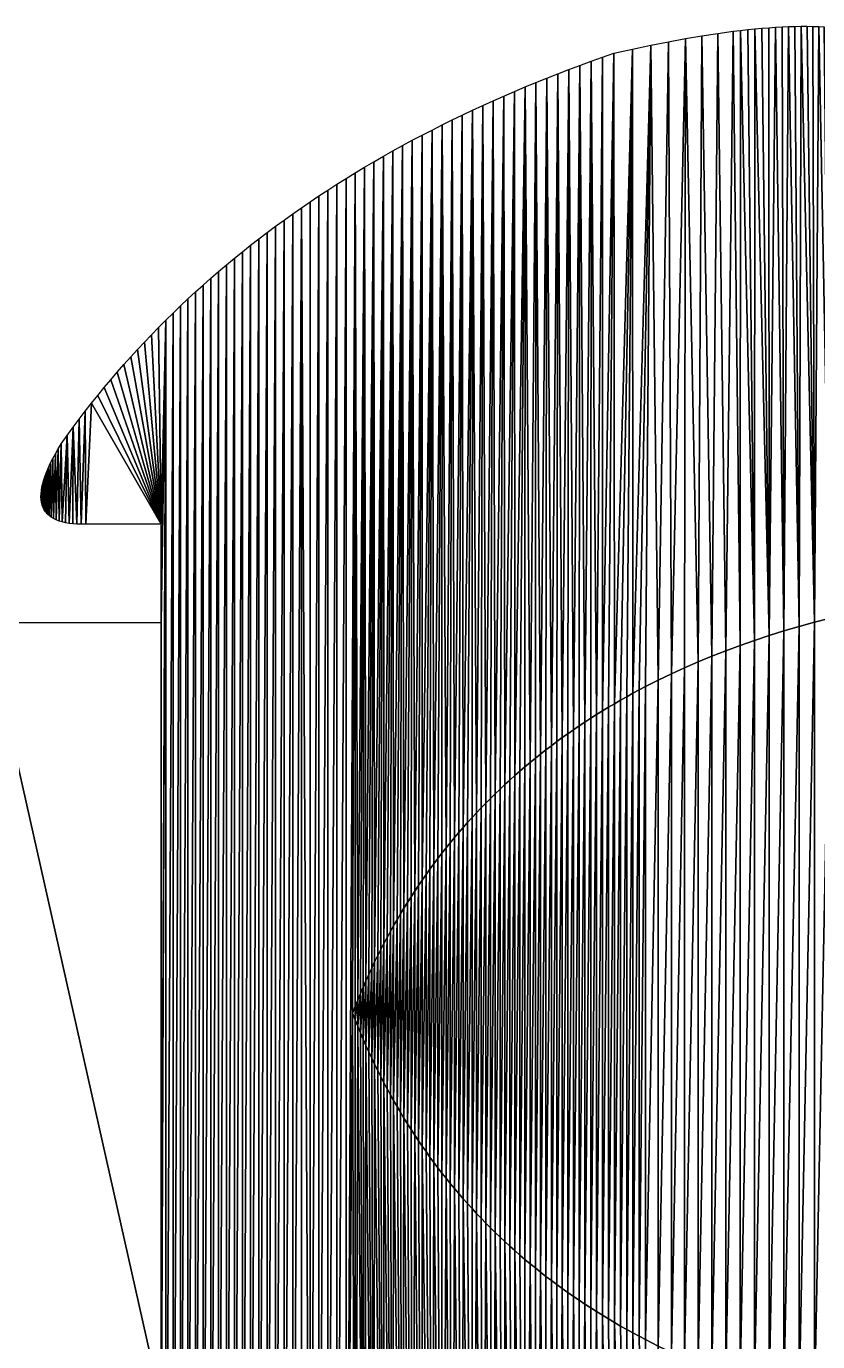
# Model space of a CAD drawing. Extents: x 10 to 917, y 10 to 841.
# Drawn here: x 538 to 589, y 52.4 to 137.1 of the extents above; entities that cross this region are included whole.
import ezdxf

# ---------------------------------------------------------------- set-up
doc = ezdxf.new("R2010")
doc.units = 0
doc.header["$MEASUREMENT"] = 0
doc.layers.get('0').update_dxf_attribs({"linetype": 'CONTINUOUS'})

msp = doc.modelspace()

# ---------------------------------------------------------------- linework, layer by layer
for p, q in [((580.477, 136.353), (581.537, 136.532)), ((581.537, 136.532), (582.561, 136.687)), ((582.561, 136.687), (583.548, 136.82)), ((583.548, 136.82), (584.028, 136.878)), ((584.028, 136.878), (584.499, 136.931)), ((584.499, 136.931), (584.96, 136.977)), ((584.96, 136.977), (585.412, 137.018)), ((585.412, 137.018), (585.855, 137.053)), ((585.855, 137.053), (586.289, 137.082)), ((586.289, 137.082), (586.714, 137.106)), ((586.714, 137.106), (587.13, 137.124)), ((587.13, 137.124), (587.536, 137.136)), ((587.536, 137.136), (587.933, 137.142)), ((587.933, 137.142), (588.322, 137.143)), ((588.322, 137.143), (588.701, 137.138)), ((588.701, 137.138), (589.07, 137.128)), ((575.868, 135.409), (577.075, 135.68)), ((577.075, 135.68), (578.246, 135.927)), ((578.246, 135.927), (579.38, 136.151)), ((579.38, 136.151), (580.477, 136.353)), ((573.681, 134.628), (574.404, 134.893)), ((574.404, 134.893), (575.133, 135.153)), ((575.133, 135.153), (575.868, 135.409)), ((571.545, 133.807), (572.252, 134.085)), ((572.252, 134.085), (572.964, 134.359)), ((572.964, 134.359), (573.681, 134.628)), ((569.46, 132.947), (570.15, 133.238)), ((570.15, 133.238), (570.845, 133.525)), ((570.845, 133.525), (571.545, 133.807)), ((567.426, 132.048), (568.098, 132.352)), ((568.098, 132.352), (568.776, 132.652)), ((568.776, 132.652), (569.46, 132.947)), ((565.443, 131.11), (566.098, 131.427)), ((566.098, 131.427), (566.759, 131.74)), ((566.759, 131.74), (567.426, 132.048)), ((564.149, 130.463), (564.793, 130.789)), ((564.793, 130.789), (565.443, 131.11)), ((562.25, 129.46), (562.877, 129.799)), ((562.877, 129.799), (563.51, 130.133)), ((563.51, 130.133), (564.149, 130.463)), ((561.013, 128.769), (561.629, 129.117)), ((561.629, 129.117), (562.25, 129.46)), ((559.199, 127.701), (559.798, 128.062)), ((559.798, 128.062), (560.403, 128.418)), ((560.403, 128.418), (561.013, 128.769)), ((558.018, 126.967), (558.606, 127.336)), ((558.606, 127.336), (559.199, 127.701)), ((556.86, 126.216), (557.436, 126.594)), ((557.436, 126.594), (558.018, 126.967)), ((555.165, 125.056), (555.724, 125.447)), ((555.724, 125.447), (556.289, 125.834)), ((556.289, 125.834), (556.86, 126.216)), ((554.063, 124.261), (554.611, 124.661)), ((554.611, 124.661), (555.165, 125.056)), ((552.984, 123.449), (553.521, 123.857)), ((553.521, 123.857), (554.063, 124.261)), ((551.927, 122.62), (552.453, 123.037)), ((552.453, 123.037), (552.984, 123.449)), ((550.894, 121.773), (551.408, 122.198)), ((551.408, 122.198), (551.927, 122.62)), ((549.882, 120.908), (550.385, 121.343)), ((550.385, 121.343), (550.894, 121.773)), ((548.894, 120.027), (549.385, 120.47)), ((549.385, 120.47), (549.882, 120.908)), ((547.928, 119.128), (548.408, 119.579)), ((548.408, 119.579), (548.894, 120.027)), ((546.984, 118.211), (547.453, 118.672)), ((547.453, 118.672), (547.928, 119.128)), ((546.521, 117.746), (546.984, 118.211)), ((545.611, 116.804), (546.063, 117.277)), ((546.063, 117.277), (546.521, 117.746)), ((544.724, 115.844), (545.165, 116.326)), ((545.165, 116.326), (545.611, 116.804)), ((543.86, 114.867), (544.289, 115.358)), ((544.289, 115.358), (544.724, 115.844)), ((543.436, 114.372), (543.86, 114.867)), ((542.606, 113.368), (543.018, 113.872)), ((543.018, 113.872), (543.436, 114.372)), ((541.798, 112.348), (542.199, 112.86)), ((542.199, 112.86), (542.606, 113.368)), ((541.403, 111.831), (541.798, 112.348)), ((540.629, 110.784), (541.013, 111.309)), ((541.013, 111.309), (541.403, 111.831)), ((540.055, 109.927), (540.251, 110.254)), ((540.251, 110.254), (540.629, 110.784)), ((539.712, 109.305), (539.875, 109.611)), ((539.875, 109.611), (540.055, 109.927)), ((539.315, 108.453), (539.431, 108.726)), ((539.431, 108.726), (539.563, 109.011)), ((539.563, 109.011), (539.712, 109.305)), ((539.007, 107.465), (539.06, 107.696)), ((539.06, 107.696), (539.129, 107.937)), ((539.129, 107.937), (539.214, 108.19)), ((539.214, 108.19), (539.315, 108.453)), ((538.942, 106.835), (538.948, 107.034)), ((538.952, 106.647), (538.942, 106.835)), ((538.948, 107.034), (538.969, 107.244)), ((538.969, 107.244), (539.007, 107.465)), ((538.978, 106.469), (538.952, 106.647)), ((539.019, 106.301), (538.978, 106.469)), ((539.046, 106.222), (539.019, 106.301)), ((539.077, 106.145), (539.046, 106.222)), ((539.111, 106.07), (539.077, 106.145)), ((539.15, 105.999), (539.111, 106.07)), ((539.192, 105.93), (539.15, 105.999)), ((539.239, 105.863), (539.192, 105.93)), ((539.289, 105.8), (539.239, 105.863)), ((539.344, 105.739), (539.289, 105.8)), ((539.402, 105.68), (539.344, 105.739)), ((539.464, 105.624), (539.402, 105.68)), ((539.601, 105.521), (539.464, 105.624)), ((539.753, 105.428), (539.601, 105.521)), ((539.921, 105.346), (539.753, 105.428)), ((540.105, 105.274), (539.921, 105.346)), ((540.305, 105.213), (540.105, 105.274)), ((540.52, 105.163), (540.305, 105.213)), ((540.751, 105.123), (540.52, 105.163)), ((540.999, 105.094), (540.751, 105.123)), ((541.261, 105.076), (540.999, 105.094)), ((541.54, 105.068), (541.261, 105.076)), ((541.835, 105.071), (541.54, 105.068)), ((546.68, 105.071), (541.835, 105.071)), ((546.68, 98.729), (546.68, 105.071)), ((535.358, 98.73), (546.68, 98.729)), ((586.834, 98.198), (587.809, 98.487)), ((587.809, 98.487), (588.798, 98.762)), ((588.798, 98.762), (589.803, 99.025)), ((583.999, 97.255), (584.929, 97.583)), ((584.929, 97.583), (585.874, 97.897)), ((585.874, 97.897), (586.834, 98.198)), ((582.184, 96.562), (583.084, 96.915)), ((583.084, 96.915), (583.999, 97.255)), ((579.573, 95.426), (580.429, 95.817)), ((580.429, 95.817), (581.299, 96.196)), ((581.299, 96.196), (582.184, 96.562)), ((577.907, 94.603), (578.733, 95.021)), ((578.733, 95.021), (579.573, 95.426)), ((576.697, 93.952), (577.096, 94.173)), ((577.096, 94.173), (577.5, 94.39)), ((577.5, 94.39), (577.907, 94.603)), ((575.135, 93.04), (575.52, 93.273)), ((575.52, 93.273), (575.908, 93.503)), ((575.908, 93.503), (576.301, 93.729)), ((576.301, 93.729), (576.697, 93.952)), ((574.003, 92.321), (574.376, 92.564)), ((574.376, 92.564), (574.754, 92.803)), ((574.754, 92.803), (575.135, 93.04)), ((572.545, 91.318), (572.904, 91.573)), ((572.904, 91.573), (573.266, 91.826)), ((573.266, 91.826), (573.633, 92.075)), ((573.633, 92.075), (574.003, 92.321)), ((571.491, 90.531), (571.839, 90.797)), ((571.839, 90.797), (572.19, 91.059)), ((572.19, 91.059), (572.545, 91.318)), ((570.471, 89.716), (570.807, 89.991)), ((570.807, 89.991), (571.147, 90.263)), ((571.147, 90.263), (571.491, 90.531)), ((569.484, 88.871), (569.809, 89.156)), ((569.809, 89.156), (570.138, 89.438)), ((570.138, 89.438), (570.471, 89.716)), ((568.531, 87.998), (568.845, 88.292)), ((568.845, 88.292), (569.162, 88.583)), ((569.162, 88.583), (569.484, 88.871)), ((567.611, 87.095), (567.914, 87.399)), ((567.914, 87.399), (568.22, 87.7)), ((568.22, 87.7), (568.531, 87.998)), ((566.725, 86.163), (567.016, 86.477)), ((567.016, 86.477), (567.312, 86.788)), ((567.312, 86.788), (567.611, 87.095)), ((566.152, 85.526), (566.437, 85.846)), ((566.437, 85.846), (566.725, 86.163)), ((565.322, 84.546), (565.595, 84.876)), ((565.595, 84.876), (565.872, 85.203)), ((565.872, 85.203), (566.152, 85.526)), ((564.787, 83.876), (565.053, 84.213)), ((565.053, 84.213), (565.322, 84.546)), ((564.013, 82.848), (564.267, 83.194)), ((564.267, 83.194), (564.525, 83.537)), ((564.525, 83.537), (564.787, 83.876)), ((563.515, 82.146), (563.762, 82.498)), ((563.762, 82.498), (564.013, 82.848)), ((562.797, 81.069), (563.032, 81.431)), ((563.032, 81.431), (563.272, 81.79)), ((563.272, 81.79), (563.515, 82.146)), ((562.336, 80.334), (562.564, 80.703)), ((562.564, 80.703), (562.797, 81.069)), ((561.891, 79.587), (562.112, 79.962)), ((562.112, 79.962), (562.336, 80.334)), ((561.25, 78.442), (561.46, 78.827)), ((561.46, 78.827), (561.674, 79.209)), ((561.674, 79.209), (561.891, 79.587)), ((560.842, 77.663), (561.044, 78.054)), ((561.044, 78.054), (561.25, 78.442)), ((560.449, 76.871), (560.644, 77.268)), ((560.644, 77.268), (560.842, 77.663)), ((560.07, 76.065), (560.258, 76.47)), ((560.258, 76.47), (560.449, 76.871)), ((559.707, 75.247), (559.887, 75.658)), ((559.887, 75.658), (560.07, 76.065)), ((559.358, 74.416), (559.531, 74.833)), ((559.531, 74.833), (559.707, 75.247)), ((559.025, 73.572), (559.19, 73.996)), ((559.19, 73.996), (559.358, 74.416)), ((559.19, 73.148), (559.025, 73.572)), ((559.358, 72.728), (559.19, 73.148)), ((559.531, 72.311), (559.358, 72.728)), ((559.707, 71.897), (559.531, 72.311)), ((559.887, 71.486), (559.707, 71.897)), ((560.07, 71.079), (559.887, 71.486)), ((560.258, 70.674), (560.07, 71.079)), ((560.449, 70.273), (560.258, 70.674)), ((560.644, 69.876), (560.449, 70.273)), ((560.842, 69.481), (560.644, 69.876)), ((561.044, 69.09), (560.842, 69.481)), ((561.25, 68.702), (561.044, 69.09)), ((561.46, 68.317), (561.25, 68.702)), ((561.674, 67.935), (561.46, 68.317)), ((561.891, 67.557), (561.674, 67.935)), ((562.112, 67.181), (561.891, 67.557)), ((562.336, 66.809), (562.112, 67.181)), ((562.564, 66.441), (562.336, 66.809)), ((562.797, 66.075), (562.564, 66.441)), ((563.032, 65.713), (562.797, 66.075)), ((563.272, 65.354), (563.032, 65.713)), ((563.515, 64.998), (563.272, 65.354)), ((563.762, 64.646), (563.515, 64.998)), ((564.013, 64.296), (563.762, 64.646)), ((564.267, 63.95), (564.013, 64.296)), ((564.525, 63.607), (564.267, 63.95)), ((564.787, 63.268), (564.525, 63.607)), ((565.053, 62.931), (564.787, 63.268)), ((565.322, 62.598), (565.053, 62.931)), ((565.595, 62.268), (565.322, 62.598)), ((565.872, 61.941), (565.595, 62.268)), ((566.152, 61.618), (565.872, 61.941)), ((566.437, 61.298), (566.152, 61.618)), ((566.725, 60.98), (566.437, 61.298)), ((567.016, 60.667), (566.725, 60.98)), ((567.312, 60.356), (567.016, 60.667)), ((567.611, 60.049), (567.312, 60.356)), ((567.914, 59.745), (567.611, 60.049)), ((568.22, 59.444), (567.914, 59.745)), ((568.531, 59.146), (568.22, 59.444)), ((568.845, 58.852), (568.531, 59.146)), ((569.162, 58.56), (568.845, 58.852)), ((569.484, 58.272), (569.162, 58.56)), ((569.809, 57.988), (569.484, 58.272)), ((570.138, 57.706), (569.809, 57.988)), ((570.471, 57.428), (570.138, 57.706)), ((570.807, 57.153), (570.471, 57.428)), ((571.147, 56.881), (570.807, 57.153)), ((571.491, 56.612), (571.147, 56.881)), ((571.839, 56.347), (571.491, 56.612)), ((572.19, 56.085), (571.839, 56.347)), ((572.545, 55.826), (572.19, 56.085)), ((572.904, 55.57), (572.545, 55.826)), ((573.266, 55.318), (572.904, 55.57)), ((573.633, 55.069), (573.266, 55.318)), ((574.003, 54.823), (573.633, 55.069)), ((574.376, 54.58), (574.003, 54.823)), ((574.754, 54.341), (574.376, 54.58)), ((575.135, 54.104), (574.754, 54.341)), ((575.52, 53.871), (575.135, 54.104)), ((575.908, 53.641), (575.52, 53.871)), ((576.301, 53.415), (575.908, 53.641)), ((576.697, 53.191), (576.301, 53.415)), ((577.096, 52.971), (576.697, 53.191)), ((577.5, 52.754), (577.096, 52.971)), ((577.907, 52.541), (577.5, 52.754)), ((578.733, 52.123), (577.907, 52.541))]:
    msp.add_line(p, q)

# ---------------------------------------------------------------- meshes
mesh = msp.add_polyface()
corners = [(571.491, 90.531), (571.545, 133.807), (571.839, 90.797), (572.252, 134.085), (572.19, 91.059), (572.545, 91.318), (572.964, 134.359), (572.904, 91.573), (573.266, 91.826), (573.681, 134.628), (573.633, 92.075), (574.003, 92.321), (574.404, 134.893), (574.376, 92.564), (574.754, 92.803), (575.133, 135.153), (575.135, 93.04), (575.868, 135.409), (575.52, 93.273), (575.908, 93.503), (577.075, 135.68), (576.301, 93.729), (576.697, 93.952), (577.096, 94.173), (578.246, 135.927), (577.5, 94.39), (577.907, 94.603), (578.733, 95.021), (579.38, 136.151), (579.573, 95.426), (580.477, 136.353), (580.429, 95.817), (581.299, 96.196), (581.537, 136.532), (582.184, 96.562)]
mesh.append_faces([[corners[k] for k in face] for face in [(0, 1, 2), (2, 3, 4), (4, 3, 5), (5, 6, 7), (7, 6, 8), (8, 9, 10), (10, 9, 11), (11, 12, 13), (13, 12, 14), (14, 15, 16), (16, 17, 18), (18, 17, 19), (19, 20, 21), (21, 20, 22), (22, 20, 23), (23, 24, 25), (25, 24, 26), (26, 24, 27), (27, 28, 29), (29, 30, 31), (31, 30, 32), (32, 33, 34)]], dxfattribs={"vtx0": -1, "vtx1": -1})
mesh.append_faces([[corners[k] for k in face] for face in [(2, 1, 3), (5, 3, 6), (8, 6, 9), (11, 9, 12), (14, 12, 15), (16, 15, 17), (19, 17, 20), (23, 20, 24), (27, 24, 28), (29, 28, 30), (32, 30, 33)]], dxfattribs={"vtx0": -1, "vtx2": -1})
mesh = msp.add_polyface()
corners = [(582.184, 96.562), (581.537, 136.532), (582.561, 136.687), (583.084, 96.915), (583.548, 136.82), (583.999, 97.255), (584.028, 136.878), (584.929, 97.583), (584.499, 136.931), (584.96, 136.977), (585.874, 97.897), (585.412, 137.018), (585.855, 137.053), (586.289, 137.082), (586.834, 98.198), (586.714, 137.106), (587.13, 137.124), (587.809, 98.487), (587.536, 137.136), (587.933, 137.142), (588.798, 98.762), (588.322, 137.143), (588.701, 137.138), (589.07, 137.128), (589.803, 99.025), (589.431, 137.111), (589.782, 137.089), (590.125, 137.061), (590.822, 99.275), (590.458, 137.028), (590.782, 136.989), (591.096, 136.944), (591.856, 99.511), (591.402, 136.893), (591.698, 136.837), (591.986, 136.774)]
mesh.append_faces([[corners[k] for k in face] for face in [(0, 2, 3), (3, 4, 5), (5, 6, 7), (7, 9, 10), (10, 13, 14), (14, 16, 17), (17, 19, 20), (20, 23, 24), (24, 27, 28), (28, 31, 32)]], dxfattribs={"vtx0": -1, "vtx1": -1})
mesh.append_faces([[corners[k] for k in face] for face in [(0, 1, 2), (3, 2, 4), (5, 4, 6), (7, 6, 8), (7, 8, 9), (10, 9, 11), (10, 11, 12), (10, 12, 13), (14, 13, 15), (14, 15, 16), (17, 16, 18), (17, 18, 19), (20, 19, 21), (20, 21, 22), (20, 22, 23), (24, 23, 25), (24, 25, 26), (24, 26, 27), (28, 27, 29), (28, 29, 30), (28, 30, 31), (32, 31, 33), (32, 33, 34), (32, 34, 35)]], dxfattribs={"vtx0": -1, "vtx2": -1})
mesh = msp.add_polyface()
corners = [(559.358, 74.416), (559.199, 127.701), (559.798, 128.062), (559.887, 75.658), (560.403, 128.418), (560.449, 76.871), (561.013, 128.769), (561.044, 78.054), (561.629, 129.117), (561.674, 79.209), (562.25, 129.46), (562.336, 80.334), (562.877, 129.799), (563.032, 81.431), (563.51, 130.133), (563.515, 82.146), (564.149, 130.463), (564.267, 83.194), (564.793, 130.789), (565.053, 84.213), (565.443, 131.11), (565.595, 84.876), (566.098, 131.427), (566.152, 85.526), (566.759, 131.74), (566.725, 86.163), (567.016, 86.477), (567.426, 132.048), (567.312, 86.788), (567.611, 87.095), (568.098, 132.352), (567.914, 87.399), (568.22, 87.7), (568.776, 132.652), (568.531, 87.998), (568.845, 88.292), (569.46, 132.947), (569.162, 88.583), (569.484, 88.871), (570.15, 133.238), (569.809, 89.156), (570.138, 89.438), (570.471, 89.716), (570.845, 133.525), (570.807, 89.991), (571.147, 90.263), (571.545, 133.807), (571.491, 90.531)]
mesh.append_faces([[corners[k] for k in face] for face in [(25, 24, 26), (26, 27, 28), (28, 27, 29), (29, 30, 31), (31, 30, 32), (32, 33, 34), (34, 33, 35), (35, 36, 37), (37, 36, 38), (38, 39, 40), (40, 39, 41), (41, 39, 42), (42, 43, 44), (44, 43, 45), (45, 46, 47)]], dxfattribs={"vtx0": -1, "vtx1": -1})
mesh.append_faces([[corners[k] for k in face] for face in [(0, 1, 2), (3, 2, 4), (5, 4, 6), (7, 6, 8), (9, 8, 10), (11, 10, 12), (13, 12, 14), (15, 14, 16), (17, 16, 18), (19, 18, 20), (21, 20, 22), (23, 22, 24), (26, 24, 27), (29, 27, 30), (32, 30, 33), (35, 33, 36), (38, 36, 39), (42, 39, 43), (45, 43, 46)]], dxfattribs={"vtx0": -1, "vtx2": -1})
mesh = msp.add_polyface()
corners = [(559.19, 73.996), (559.199, 127.701), (559.358, 74.416), (559.798, 128.062), (559.531, 74.833), (559.707, 75.247), (559.887, 75.658), (560.403, 128.418), (560.07, 76.065), (560.258, 76.47), (560.449, 76.871), (561.013, 128.769), (560.644, 77.268), (560.842, 77.663), (561.044, 78.054), (561.629, 129.117), (561.25, 78.442), (561.46, 78.827), (561.674, 79.209), (562.25, 129.46), (561.891, 79.587), (562.112, 79.962), (562.336, 80.334), (562.877, 129.799), (562.564, 80.703), (562.797, 81.069), (563.032, 81.431), (563.51, 130.133), (563.272, 81.79), (563.515, 82.146), (564.149, 130.463), (563.762, 82.498), (564.013, 82.848), (564.267, 83.194), (564.793, 130.789), (564.525, 83.537), (564.787, 83.876), (565.053, 84.213), (565.443, 131.11), (565.322, 84.546), (565.595, 84.876), (566.098, 131.427), (565.872, 85.203), (566.152, 85.526), (566.759, 131.74), (566.437, 85.846), (566.725, 86.163)]
mesh.append_faces([[corners[k] for k in face] for face in [(0, 1, 2), (2, 3, 4), (4, 3, 5), (5, 3, 6), (6, 7, 8), (8, 7, 9), (9, 7, 10), (10, 11, 12), (12, 11, 13), (13, 11, 14), (14, 15, 16), (16, 15, 17), (17, 15, 18), (18, 19, 20), (20, 19, 21), (21, 19, 22), (22, 23, 24), (24, 23, 25), (25, 23, 26), (26, 27, 28), (28, 27, 29), (29, 30, 31), (31, 30, 32), (32, 30, 33), (33, 34, 35), (35, 34, 36), (36, 34, 37), (37, 38, 39), (39, 38, 40), (40, 41, 42), (42, 41, 43), (43, 44, 45), (45, 44, 46)]], dxfattribs={"vtx0": -1, "vtx1": -1})
mesh = msp.add_polyface()
corners = [(546.984, 28.933), (546.984, 118.211), (547.453, 118.672), (547.453, 28.472), (547.928, 119.128), (547.928, 28.016), (548.408, 119.579), (548.408, 27.564), (548.894, 120.027), (548.894, 27.117), (549.385, 120.47), (549.385, 26.674), (549.882, 120.908), (549.882, 26.235), (550.385, 121.343), (550.385, 25.801), (550.894, 121.773), (550.894, 25.371), (551.408, 122.198), (551.408, 24.945), (551.927, 122.62), (551.927, 24.524), (552.453, 123.037), (558.606, 19.807), (559.199, 127.701), (559.025, 73.572), (546.68, 98.729), (546.68, 48.414), (531.142, 51.641), (531.142, 95.503), (531.338, 95.764), (531.338, 51.38), (531.536, 96.015), (531.536, 51.129), (531.736, 96.255), (531.736, 50.888), (531.937, 96.485), (531.937, 50.659), (532.14, 96.704), (532.14, 50.439), (532.344, 96.913), (532.344, 50.231), (532.549, 97.111), (532.549, 50.032), (532.756, 97.299), (532.756, 49.845), (532.965, 97.476), (532.965, 49.667), (533.175, 97.643), (533.175, 49.501), (533.386, 97.799), (533.386, 49.345), (533.6, 97.945), (533.6, 49.199), (533.814, 98.08), (533.814, 49.064), (534.03, 98.204), (534.03, 48.94), (534.248, 98.318), (534.248, 48.826), (534.467, 98.422), (534.467, 48.722), (534.687, 98.514), (534.687, 48.629), (534.909, 98.597), (534.909, 48.547), (535.133, 98.669), (535.133, 48.475), (535.358, 98.73)]
mesh.append_faces([[corners[k] for k in face] for face in [(23, 24, 25), (26, 1, 27)]], dxfattribs={"vtx0": -1, "vtx1": -1, "vtx2": -1})
mesh.append_faces([[corners[k] for k in face] for face in [(0, 1, 2), (3, 2, 4), (5, 4, 6), (7, 6, 8), (9, 8, 10), (11, 10, 12), (13, 12, 14), (15, 14, 16), (17, 16, 18), (19, 18, 20), (21, 20, 22), (28, 29, 30), (31, 30, 32), (33, 32, 34), (35, 34, 36), (37, 36, 38), (39, 38, 40), (41, 40, 42), (43, 42, 44), (45, 44, 46), (47, 46, 48), (49, 48, 50), (51, 50, 52), (53, 52, 54), (55, 54, 56), (57, 56, 58), (59, 58, 60), (61, 60, 62), (63, 62, 64), (65, 64, 66), (67, 66, 68), (27, 68, 26)]], dxfattribs={"vtx0": -1, "vtx2": -1})
mesh = msp.add_polyface()
corners = [(552.453, 24.107), (552.453, 123.037), (552.984, 123.449), (552.984, 23.695), (553.521, 123.857), (553.521, 23.286), (554.063, 124.261), (554.063, 22.882), (554.611, 124.661), (554.611, 22.483), (555.165, 125.056), (555.165, 22.088), (555.724, 125.447), (556.289, 21.31), (556.289, 125.834), (556.86, 126.216), (556.86, 20.928), (557.436, 126.594), (557.436, 20.55), (558.018, 126.967), (558.018, 20.177), (558.606, 127.336), (558.606, 19.807), (559.199, 127.701), (559.025, 73.572), (559.19, 73.996), (538.948, 107.034), (538.952, 106.647), (538.942, 106.835), (538.969, 107.244), (538.978, 106.469), (539.007, 107.465), (539.019, 106.301), (539.06, 107.696), (539.046, 106.222), (539.077, 106.145), (539.129, 107.937), (539.111, 106.07), (539.15, 105.999), (539.214, 108.19), (539.192, 105.93), (539.239, 105.863), (539.315, 108.453), (539.289, 105.8), (539.344, 105.739), (539.431, 108.726), (539.402, 105.68), (539.464, 105.624), (539.563, 109.011), (539.601, 105.521), (539.712, 109.305), (539.753, 105.428), (539.875, 109.611), (539.921, 105.346), (540.055, 109.927), (540.105, 105.274), (540.251, 110.254), (540.305, 105.213), (540.52, 105.163), (540.629, 110.784), (540.751, 105.123)]
mesh.append_faces([[corners[k] for k in face] for face in [(26, 27, 28)]], dxfattribs={"vtx0": -1})
mesh.append_faces([[corners[k] for k in face] for face in [(24, 23, 25), (27, 29, 30), (30, 31, 32), (32, 33, 34), (34, 33, 35), (35, 36, 37), (37, 36, 38), (38, 39, 40), (40, 39, 41), (41, 42, 43), (43, 42, 44), (44, 45, 46), (46, 45, 47), (47, 48, 49), (49, 50, 51), (51, 52, 53), (53, 54, 55), (55, 56, 57), (58, 59, 60)]], dxfattribs={"vtx0": -1, "vtx1": -1})
mesh.append_faces([[corners[k] for k in face] for face in [(0, 1, 2), (3, 2, 4), (5, 4, 6), (7, 6, 8), (9, 8, 10), (11, 10, 12), (13, 12, 14), (13, 14, 15), (16, 15, 17), (18, 17, 19), (20, 19, 21), (22, 21, 23), (27, 26, 29)]], dxfattribs={"vtx0": -1, "vtx2": -1})
mesh = msp.add_polyface()
corners = [(538.952, 40.497), (538.948, 40.11), (538.942, 40.309), (538.969, 39.9), (538.978, 40.675), (539.007, 39.679), (539.019, 40.842), (539.06, 39.448), (539.046, 40.922), (539.077, 40.999), (539.129, 39.206), (539.111, 41.073), (539.15, 41.145), (539.214, 38.954), (539.192, 41.214), (539.239, 41.281), (539.315, 38.691), (539.289, 41.344), (539.344, 41.405), (539.431, 38.418), (539.402, 41.464), (539.464, 41.519), (539.563, 38.133), (539.601, 41.623), (539.712, 37.838), (539.753, 41.716), (539.875, 37.533), (539.921, 41.798), (540.055, 37.217), (540.105, 41.87), (540.251, 36.89), (540.305, 41.931), (540.629, 36.36), (540.52, 41.981), (540.751, 42.021), (551.927, 24.524), (552.453, 123.037), (552.453, 24.107), (552.984, 123.449), (552.984, 23.695), (553.521, 123.857), (553.521, 23.286), (554.063, 124.261), (554.063, 22.882), (554.611, 124.661), (554.611, 22.483), (555.165, 125.056), (555.165, 22.088), (555.724, 125.447), (555.724, 21.697), (556.289, 21.31), (556.86, 126.216), (556.86, 20.928), (557.436, 126.594), (557.436, 20.55), (558.018, 126.967), (558.018, 20.177), (558.606, 127.336), (558.606, 19.807), (559.199, 19.443), (559.025, 73.572), (559.19, 73.148)]
mesh.append_faces([[corners[k] for k in face] for face in [(0, 1, 2)]], dxfattribs={"vtx0": -1})
mesh.append_faces([[corners[k] for k in face] for face in [(1, 0, 3), (35, 36, 37), (37, 38, 39), (39, 40, 41), (41, 42, 43), (43, 44, 45), (45, 46, 47), (47, 48, 49), (49, 48, 50), (50, 51, 52), (52, 53, 54), (54, 55, 56), (56, 57, 58)]], dxfattribs={"vtx0": -1, "vtx1": -1})
mesh.append_faces([[corners[k] for k in face] for face in [(3, 0, 4), (5, 4, 6), (7, 6, 8), (7, 8, 9), (10, 9, 11), (10, 11, 12), (13, 12, 14), (13, 14, 15), (16, 15, 17), (16, 17, 18), (19, 18, 20), (19, 20, 21), (22, 21, 23), (24, 23, 25), (26, 25, 27), (28, 27, 29), (30, 29, 31), (32, 31, 33), (32, 33, 34), (59, 60, 61)]], dxfattribs={"vtx0": -1, "vtx2": -1})
mesh = msp.add_polyface()
corners = [(546.984, 28.933), (546.68, 42.073), (546.984, 118.211), (547.453, 118.672), (547.453, 28.472), (547.928, 119.128), (547.928, 28.016), (548.408, 119.579), (548.408, 27.564), (548.894, 120.027), (548.894, 27.117), (549.385, 120.47), (549.385, 26.674), (549.882, 120.908), (549.882, 26.235), (550.385, 121.343), (550.385, 25.801), (550.894, 121.773), (550.894, 25.371), (551.408, 122.198), (551.408, 24.945), (551.927, 122.62), (551.927, 24.524), (546.68, 48.414), (530.946, 51.913), (531.142, 95.503), (531.142, 51.641), (531.338, 95.764), (531.338, 51.38), (531.536, 96.015), (531.536, 51.129), (531.736, 96.255), (531.736, 50.888), (531.937, 96.485), (531.937, 50.659), (532.14, 96.704), (532.14, 50.439), (532.344, 96.913), (532.344, 50.231), (532.549, 97.111), (532.549, 50.032), (532.756, 97.299), (532.756, 49.845), (532.965, 97.476), (532.965, 49.667), (533.175, 97.643), (533.175, 49.501), (533.386, 97.799), (533.386, 49.345), (533.6, 97.945), (533.6, 49.199), (533.814, 98.08), (533.814, 49.064), (534.03, 98.204), (534.03, 48.94), (534.248, 98.318), (534.248, 48.826), (534.467, 98.422), (534.467, 48.722), (534.687, 98.514), (534.687, 48.629), (534.909, 98.597), (534.909, 48.547), (535.133, 98.669), (535.133, 48.475), (535.358, 98.73), (535.358, 48.414)]
mesh.append_faces([[corners[k] for k in face] for face in [(0, 3, 4), (4, 5, 6), (6, 7, 8), (8, 9, 10), (10, 11, 12), (12, 13, 14), (14, 15, 16), (16, 17, 18), (18, 19, 20), (20, 21, 22), (23, 2, 1), (24, 25, 26), (26, 27, 28), (28, 29, 30), (30, 31, 32), (32, 33, 34), (34, 35, 36), (36, 37, 38), (38, 39, 40), (40, 41, 42), (42, 43, 44), (44, 45, 46), (46, 47, 48), (48, 49, 50), (50, 51, 52), (52, 53, 54), (54, 55, 56), (56, 57, 58), (58, 59, 60), (60, 61, 62), (62, 63, 64), (64, 65, 66), (66, 65, 23)]], dxfattribs={"vtx0": -1, "vtx1": -1})
mesh.append_faces([[corners[k] for k in face] for face in [(0, 1, 2)]], dxfattribs={"vtx0": -1, "vtx1": -1, "vtx2": -1})
mesh = msp.add_polyface()
corners = [(538.978, 106.469), (538.969, 107.244), (539.007, 107.465), (539.019, 106.301), (539.06, 107.696), (539.077, 106.145), (539.129, 107.937), (539.15, 105.999), (539.214, 108.19), (539.239, 105.863), (539.315, 108.453), (539.344, 105.739), (539.431, 108.726), (539.464, 105.624), (539.563, 109.011), (539.601, 105.521), (539.712, 109.305), (539.753, 105.428), (539.875, 109.611), (539.921, 105.346), (540.055, 109.927), (540.105, 105.274), (540.251, 110.254), (540.305, 105.213), (540.629, 110.784), (540.52, 105.163), (540.751, 105.123), (541.013, 111.309), (540.999, 105.094), (541.261, 105.076), (541.403, 111.831), (541.54, 105.068), (541.798, 112.348), (541.835, 105.071), (542.199, 112.86), (546.68, 105.071), (542.606, 113.368), (543.018, 113.872), (543.436, 114.372), (543.86, 114.867), (544.289, 115.358), (544.724, 115.844), (545.165, 116.326), (545.611, 116.804), (546.063, 117.277), (546.521, 117.746), (546.984, 118.211), (546.68, 98.729)]
mesh.append_faces([[corners[k] for k in face] for face in [(23, 24, 25), (26, 27, 28), (28, 27, 29), (29, 30, 31), (31, 32, 33), (33, 34, 35), (35, 46, 47)]], dxfattribs={"vtx0": -1, "vtx1": -1})
mesh.append_faces([[corners[k] for k in face] for face in [(0, 1, 2), (3, 2, 4), (5, 4, 6), (7, 6, 8), (9, 8, 10), (11, 10, 12), (13, 12, 14), (15, 14, 16), (17, 16, 18), (19, 18, 20), (21, 20, 22), (23, 22, 24), (26, 24, 27), (29, 27, 30), (31, 30, 32), (33, 32, 34), (35, 34, 36), (35, 36, 37), (35, 37, 38), (35, 38, 39), (35, 39, 40), (35, 40, 41), (35, 41, 42), (35, 42, 43), (35, 43, 44), (35, 44, 45), (35, 45, 46)]], dxfattribs={"vtx0": -1, "vtx2": -1})
mesh = msp.add_polyface()
corners = [(575.52, 53.871), (575.908, 93.503), (575.908, 53.641), (576.301, 93.729), (576.301, 53.415), (576.697, 93.952), (576.697, 53.191), (577.096, 94.173), (577.096, 52.971), (577.5, 94.39), (577.5, 52.754), (577.907, 94.603), (577.907, 52.541), (578.733, 95.021), (578.733, 52.123), (579.573, 95.426), (579.573, 51.718), (580.429, 95.817), (580.429, 51.326), (581.299, 96.196), (581.299, 50.948), (582.184, 96.562), (582.184, 50.582), (583.084, 96.915), (583.084, 50.229), (583.999, 97.255), (583.999, 49.888), (584.929, 97.583), (584.929, 49.561), (585.874, 97.897), (585.874, 49.247), (586.834, 98.198), (586.834, 48.946), (587.809, 98.487), (587.809, 48.657), (588.798, 98.762), (588.798, 48.382), (589.803, 99.025), (589.803, 48.119), (590.822, 99.275), (590.822, 47.869), (591.856, 99.511)]
mesh.append_faces([[corners[k] for k in face] for face in [(0, 1, 2), (2, 3, 4), (4, 5, 6), (6, 7, 8), (8, 9, 10), (10, 11, 12), (12, 13, 14), (14, 15, 16), (16, 17, 18), (18, 19, 20), (20, 21, 22), (22, 23, 24), (24, 25, 26), (26, 27, 28), (28, 29, 30), (30, 31, 32), (32, 33, 34), (34, 35, 36), (36, 37, 38), (38, 39, 40)]], dxfattribs={"vtx0": -1, "vtx1": -1})
mesh.append_faces([[corners[k] for k in face] for face in [(2, 1, 3), (4, 3, 5), (6, 5, 7), (8, 7, 9), (10, 9, 11), (12, 11, 13), (14, 13, 15), (16, 15, 17), (18, 17, 19), (20, 19, 21), (22, 21, 23), (24, 23, 25), (26, 25, 27), (28, 27, 29), (30, 29, 31), (32, 31, 33), (34, 33, 35), (36, 35, 37), (38, 37, 39), (40, 39, 41)]], dxfattribs={"vtx0": -1, "vtx2": -1})
mesh = msp.add_polyface()
corners = [(568.531, 59.146), (568.845, 88.292), (568.845, 58.852), (569.162, 88.583), (569.162, 58.56), (569.484, 88.871), (569.484, 58.272), (569.809, 89.156), (569.809, 57.988), (570.138, 89.438), (570.138, 57.706), (570.471, 89.716), (570.471, 57.428), (570.807, 89.991), (570.807, 57.153), (571.147, 90.263), (571.147, 56.881), (571.491, 90.531), (571.491, 56.612), (571.839, 90.797), (571.839, 56.347), (572.19, 91.059), (572.19, 56.085), (572.545, 91.318), (572.545, 55.826), (572.904, 91.573), (572.904, 55.57), (573.266, 91.826), (573.266, 55.318), (573.633, 92.075), (573.633, 55.069), (574.003, 92.321), (574.003, 54.823), (574.376, 92.564), (574.376, 54.58), (574.754, 92.803), (574.754, 54.341), (575.135, 93.04), (575.135, 54.104), (575.52, 93.273), (575.52, 53.871), (575.908, 93.503)]
mesh.append_faces([[corners[k] for k in face] for face in [(0, 1, 2), (2, 3, 4), (4, 5, 6), (6, 7, 8), (8, 9, 10), (10, 11, 12), (12, 13, 14), (14, 15, 16), (16, 17, 18), (18, 19, 20), (20, 21, 22), (22, 23, 24), (24, 25, 26), (26, 27, 28), (28, 29, 30), (30, 31, 32), (32, 33, 34), (34, 35, 36), (36, 37, 38), (38, 39, 40)]], dxfattribs={"vtx0": -1, "vtx1": -1})
mesh.append_faces([[corners[k] for k in face] for face in [(2, 1, 3), (4, 3, 5), (6, 5, 7), (8, 7, 9), (10, 9, 11), (12, 11, 13), (14, 13, 15), (16, 15, 17), (18, 17, 19), (20, 19, 21), (22, 21, 23), (24, 23, 25), (26, 25, 27), (28, 27, 29), (30, 29, 31), (32, 31, 33), (34, 33, 35), (36, 35, 37), (38, 37, 39), (40, 39, 41)]], dxfattribs={"vtx0": -1, "vtx2": -1})
mesh = msp.add_polyface()
corners = [(559.19, 73.148), (559.19, 73.996), (559.358, 74.416), (559.358, 72.728), (559.531, 74.833), (559.531, 72.311), (559.707, 75.247), (559.707, 71.897), (559.887, 75.658), (559.887, 71.486), (560.07, 76.065), (560.07, 71.079), (560.258, 76.47), (560.258, 70.674), (560.449, 76.871), (560.449, 70.273), (560.644, 77.268), (560.644, 69.876), (560.842, 77.663), (560.842, 69.481), (561.044, 78.054), (561.044, 69.09), (561.25, 78.442), (561.25, 68.702), (561.46, 78.827), (561.46, 68.317), (561.674, 79.209), (561.674, 67.935), (561.891, 79.587), (561.891, 67.557), (562.112, 79.962), (562.112, 67.181), (562.336, 80.334), (562.336, 66.809), (562.564, 80.703), (562.564, 66.441), (562.797, 81.069), (562.797, 66.075), (563.032, 81.431), (563.032, 65.713), (563.272, 81.79), (563.272, 65.354), (563.515, 82.146), (563.515, 64.998), (563.762, 82.498), (563.762, 64.646), (564.013, 82.848), (564.013, 64.296), (564.267, 83.194), (564.267, 63.95), (564.525, 83.537), (564.525, 63.607), (564.787, 83.876), (564.787, 63.268), (565.053, 84.213), (565.053, 62.931), (565.322, 84.546), (565.322, 62.598), (565.595, 84.876), (565.595, 62.268), (565.872, 85.203), (565.872, 61.941), (566.152, 85.526), (566.152, 61.618), (566.437, 85.846), (566.437, 61.298), (566.725, 86.163), (566.725, 60.98), (567.016, 86.477), (567.016, 60.667), (567.312, 86.788), (567.312, 60.356), (567.611, 87.095), (567.611, 60.049), (567.914, 87.399), (567.914, 59.745), (568.22, 87.7), (568.22, 59.444), (568.531, 87.998), (568.531, 59.146), (568.845, 88.292)]
mesh.append_faces([[corners[k] for k in face] for face in [(0, 1, 2), (3, 2, 4), (5, 4, 6), (7, 6, 8), (9, 8, 10), (11, 10, 12), (13, 12, 14), (15, 14, 16), (17, 16, 18), (19, 18, 20), (21, 20, 22), (23, 22, 24), (25, 24, 26), (27, 26, 28), (29, 28, 30), (31, 30, 32), (33, 32, 34), (35, 34, 36), (37, 36, 38), (39, 38, 40), (41, 40, 42), (43, 42, 44), (45, 44, 46), (47, 46, 48), (49, 48, 50), (51, 50, 52), (53, 52, 54), (55, 54, 56), (57, 56, 58), (59, 58, 60), (61, 60, 62), (63, 62, 64), (65, 64, 66), (67, 66, 68), (69, 68, 70), (71, 70, 72), (73, 72, 74), (75, 74, 76), (77, 76, 78), (79, 78, 80)]], dxfattribs={"vtx0": -1, "vtx2": -1})
mesh = msp.add_polyface()
corners = [(559.19, 73.996), (559.19, 73.148), (559.025, 73.572), (559.358, 74.416), (559.358, 72.728), (559.531, 74.833), (559.531, 72.311), (559.707, 75.247), (559.707, 71.897), (559.887, 75.658), (559.887, 71.486), (560.07, 76.065), (560.07, 71.079), (560.258, 76.47), (560.258, 70.674), (560.449, 76.871), (560.449, 70.273), (560.644, 77.268), (560.644, 69.876), (560.842, 77.663), (560.842, 69.481), (561.044, 78.054), (561.044, 69.09), (561.25, 78.442), (561.25, 68.702), (561.46, 78.827), (561.46, 68.317), (561.674, 79.209), (561.674, 67.935), (561.891, 79.587), (561.891, 67.557), (562.112, 79.962), (562.112, 67.181), (562.336, 80.334), (562.336, 66.809), (562.564, 80.703), (562.564, 66.441), (562.797, 81.069), (562.797, 66.075), (563.032, 81.431), (563.032, 65.713), (563.272, 81.79), (563.272, 65.354), (563.515, 82.146), (563.515, 64.998), (563.762, 82.498), (563.762, 64.646), (564.013, 82.848), (564.013, 64.296), (564.267, 83.194), (564.267, 63.95), (564.525, 83.537), (564.525, 63.607), (564.787, 83.876), (564.787, 63.268), (565.053, 84.213), (565.053, 62.931), (565.322, 84.546), (565.322, 62.598), (565.595, 84.876), (565.595, 62.268), (565.872, 85.203), (565.872, 61.941), (566.152, 85.526), (566.152, 61.618), (566.437, 85.846), (566.437, 61.298), (566.725, 86.163), (566.725, 60.98), (567.016, 86.477), (567.016, 60.667), (567.312, 86.788), (567.312, 60.356), (567.611, 87.095), (567.611, 60.049), (567.914, 87.399), (567.914, 59.745), (568.22, 87.7), (568.22, 59.444), (568.531, 87.998), (568.531, 59.146)]
mesh.append_faces([[corners[k] for k in face] for face in [(0, 1, 2)]], dxfattribs={"vtx0": -1})
mesh.append_faces([[corners[k] for k in face] for face in [(1, 3, 4), (4, 5, 6), (6, 7, 8), (8, 9, 10), (10, 11, 12), (12, 13, 14), (14, 15, 16), (16, 17, 18), (18, 19, 20), (20, 21, 22), (22, 23, 24), (24, 25, 26), (26, 27, 28), (28, 29, 30), (30, 31, 32), (32, 33, 34), (34, 35, 36), (36, 37, 38), (38, 39, 40), (40, 41, 42), (42, 43, 44), (44, 45, 46), (46, 47, 48), (48, 49, 50), (50, 51, 52), (52, 53, 54), (54, 55, 56), (56, 57, 58), (58, 59, 60), (60, 61, 62), (62, 63, 64), (64, 65, 66), (66, 67, 68), (68, 69, 70), (70, 71, 72), (72, 73, 74), (74, 75, 76), (76, 77, 78), (78, 79, 80)]], dxfattribs={"vtx0": -1, "vtx1": -1})
mesh = msp.add_polyface()
corners = [(538.969, 39.9), (538.978, 40.675), (539.007, 39.679), (539.019, 40.842), (539.06, 39.448), (539.077, 40.999), (539.129, 39.206), (539.15, 41.145), (539.214, 38.954), (539.239, 41.281), (539.315, 38.691), (539.344, 41.405), (539.431, 38.418), (539.464, 41.519), (539.563, 38.133), (539.601, 41.623), (539.712, 37.838), (539.753, 41.716), (539.875, 37.533), (539.921, 41.798), (540.055, 37.217), (540.105, 41.87), (540.251, 36.89), (540.305, 41.931), (540.629, 36.36), (540.751, 42.021), (541.013, 35.834), (540.999, 42.05), (541.261, 42.068), (541.403, 35.313), (541.54, 42.076), (541.798, 34.796), (541.835, 42.073), (542.199, 34.284), (546.68, 42.073), (542.606, 33.776), (543.018, 33.272), (543.436, 32.772), (543.86, 32.277), (544.289, 31.786), (544.724, 31.3), (545.165, 30.818), (545.611, 30.34), (546.063, 29.866), (546.521, 29.397), (546.984, 28.933), (559.025, 73.572), (559.199, 19.443), (558.606, 19.807)]
mesh.append_faces([[corners[k] for k in face] for face in [(0, 1, 2), (2, 3, 4), (4, 5, 6), (6, 7, 8), (8, 9, 10), (10, 11, 12), (12, 13, 14), (14, 15, 16), (16, 17, 18), (18, 19, 20), (20, 21, 22), (22, 23, 24), (24, 25, 26), (26, 28, 29), (29, 30, 31), (31, 32, 33), (33, 34, 35), (35, 34, 36), (36, 34, 37), (37, 34, 38), (38, 34, 39), (39, 34, 40), (40, 34, 41), (41, 34, 42), (42, 34, 43), (43, 34, 44), (44, 34, 45)]], dxfattribs={"vtx0": -1, "vtx1": -1})
mesh.append_faces([[corners[k] for k in face] for face in [(26, 25, 27), (26, 27, 28), (29, 28, 30), (31, 30, 32), (33, 32, 34), (46, 47, 48)]], dxfattribs={"vtx0": -1, "vtx2": -1})
mesh = msp.add_polyface()
corners = [(559.199, 19.443), (559.19, 73.148), (559.358, 72.728), (559.798, 19.082), (559.531, 72.311), (559.707, 71.897), (559.887, 71.486), (560.403, 18.726), (560.07, 71.079), (560.258, 70.674), (560.449, 70.273), (561.013, 18.374), (560.644, 69.876), (560.842, 69.481), (561.044, 69.09), (561.629, 18.027), (561.25, 68.702), (561.46, 68.317), (561.674, 67.935), (562.25, 17.684), (561.891, 67.557), (562.112, 67.181), (562.336, 66.809), (562.877, 17.345), (562.564, 66.441), (562.797, 66.075), (563.032, 65.713), (563.51, 17.011), (563.272, 65.354), (563.515, 64.998), (564.149, 16.681), (563.762, 64.646), (564.013, 64.296), (564.267, 63.95), (564.793, 16.355), (564.525, 63.607), (564.787, 63.268), (565.053, 62.931), (565.443, 16.033), (565.322, 62.598), (565.595, 62.268), (566.098, 15.716), (565.872, 61.941), (566.152, 61.618), (566.759, 15.404), (566.437, 61.298), (566.725, 60.98), (567.016, 60.667)]
mesh.append_faces([[corners[k] for k in face] for face in [(0, 1, 2), (3, 2, 4), (3, 4, 5), (3, 5, 6), (7, 6, 8), (7, 8, 9), (7, 9, 10), (11, 10, 12), (11, 12, 13), (11, 13, 14), (15, 14, 16), (15, 16, 17), (15, 17, 18), (19, 18, 20), (19, 20, 21), (19, 21, 22), (23, 22, 24), (23, 24, 25), (23, 25, 26), (27, 26, 28), (27, 28, 29), (30, 29, 31), (30, 31, 32), (30, 32, 33), (34, 33, 35), (34, 35, 36), (34, 36, 37), (38, 37, 39), (38, 39, 40), (41, 40, 42), (41, 42, 43), (44, 43, 45), (44, 45, 46), (44, 46, 47)]], dxfattribs={"vtx0": -1, "vtx2": -1})
mesh = msp.add_polyface()
corners = [(559.199, 19.443), (559.358, 72.728), (559.798, 19.082), (559.887, 71.486), (560.403, 18.726), (560.449, 70.273), (561.013, 18.374), (561.044, 69.09), (561.629, 18.027), (561.674, 67.935), (562.25, 17.684), (562.336, 66.809), (562.877, 17.345), (563.032, 65.713), (563.51, 17.011), (563.515, 64.998), (564.149, 16.681), (564.267, 63.95), (564.793, 16.355), (565.053, 62.931), (565.443, 16.033), (565.595, 62.268), (566.098, 15.716), (566.152, 61.618), (566.759, 15.404), (567.016, 60.667), (567.426, 15.095), (567.312, 60.356), (567.611, 60.049), (568.098, 14.791), (567.914, 59.745), (568.22, 59.444), (568.776, 14.492), (568.531, 59.146), (568.845, 58.852), (569.46, 14.197), (569.162, 58.56), (569.484, 58.272), (570.15, 13.906), (569.809, 57.988), (570.138, 57.706), (570.471, 57.428), (570.845, 13.619), (570.807, 57.153), (571.147, 56.881), (571.545, 13.337), (571.491, 56.612)]
mesh.append_faces([[corners[k] for k in face] for face in [(0, 1, 2), (2, 3, 4), (4, 5, 6), (6, 7, 8), (8, 9, 10), (10, 11, 12), (12, 13, 14), (14, 15, 16), (16, 17, 18), (18, 19, 20), (20, 21, 22), (22, 23, 24), (24, 25, 26), (26, 28, 29), (29, 31, 32), (32, 34, 35), (35, 37, 38), (38, 41, 42), (42, 44, 45)]], dxfattribs={"vtx0": -1, "vtx1": -1})
mesh.append_faces([[corners[k] for k in face] for face in [(26, 25, 27), (26, 27, 28), (29, 28, 30), (29, 30, 31), (32, 31, 33), (32, 33, 34), (35, 34, 36), (35, 36, 37), (38, 37, 39), (38, 39, 40), (38, 40, 41), (42, 41, 43), (42, 43, 44), (45, 44, 46)]], dxfattribs={"vtx0": -1, "vtx2": -1})
mesh = msp.add_polyface()
corners = [(571.545, 13.337), (571.491, 56.612), (571.839, 56.347), (572.252, 13.059), (572.19, 56.085), (572.545, 55.826), (572.964, 12.785), (572.904, 55.57), (573.266, 55.318), (573.681, 12.516), (573.633, 55.069), (574.003, 54.823), (574.404, 12.251), (574.376, 54.58), (574.754, 54.341), (575.133, 11.991), (575.135, 54.104), (575.868, 11.734), (575.52, 53.871), (575.908, 53.641), (577.075, 11.464), (576.301, 53.415), (576.697, 53.191), (577.096, 52.971), (578.246, 11.217), (577.5, 52.754), (577.907, 52.541), (578.733, 52.123), (579.38, 10.993), (579.573, 51.718), (580.477, 10.791), (580.429, 51.326), (581.299, 50.948), (581.537, 10.612), (582.184, 50.582)]
mesh.append_faces([[corners[k] for k in face] for face in [(0, 2, 3), (3, 5, 6), (6, 8, 9), (9, 11, 12), (12, 14, 15), (15, 16, 17), (17, 19, 20), (20, 23, 24), (24, 27, 28), (28, 29, 30), (30, 32, 33)]], dxfattribs={"vtx0": -1, "vtx1": -1})
mesh.append_faces([[corners[k] for k in face] for face in [(0, 1, 2), (3, 2, 4), (3, 4, 5), (6, 5, 7), (6, 7, 8), (9, 8, 10), (9, 10, 11), (12, 11, 13), (12, 13, 14), (15, 14, 16), (17, 16, 18), (17, 18, 19), (20, 19, 21), (20, 21, 22), (20, 22, 23), (24, 23, 25), (24, 25, 26), (24, 26, 27), (28, 27, 29), (30, 29, 31), (30, 31, 32), (33, 32, 34)]], dxfattribs={"vtx0": -1, "vtx2": -1})

doc.saveas('drawing.dxf')
